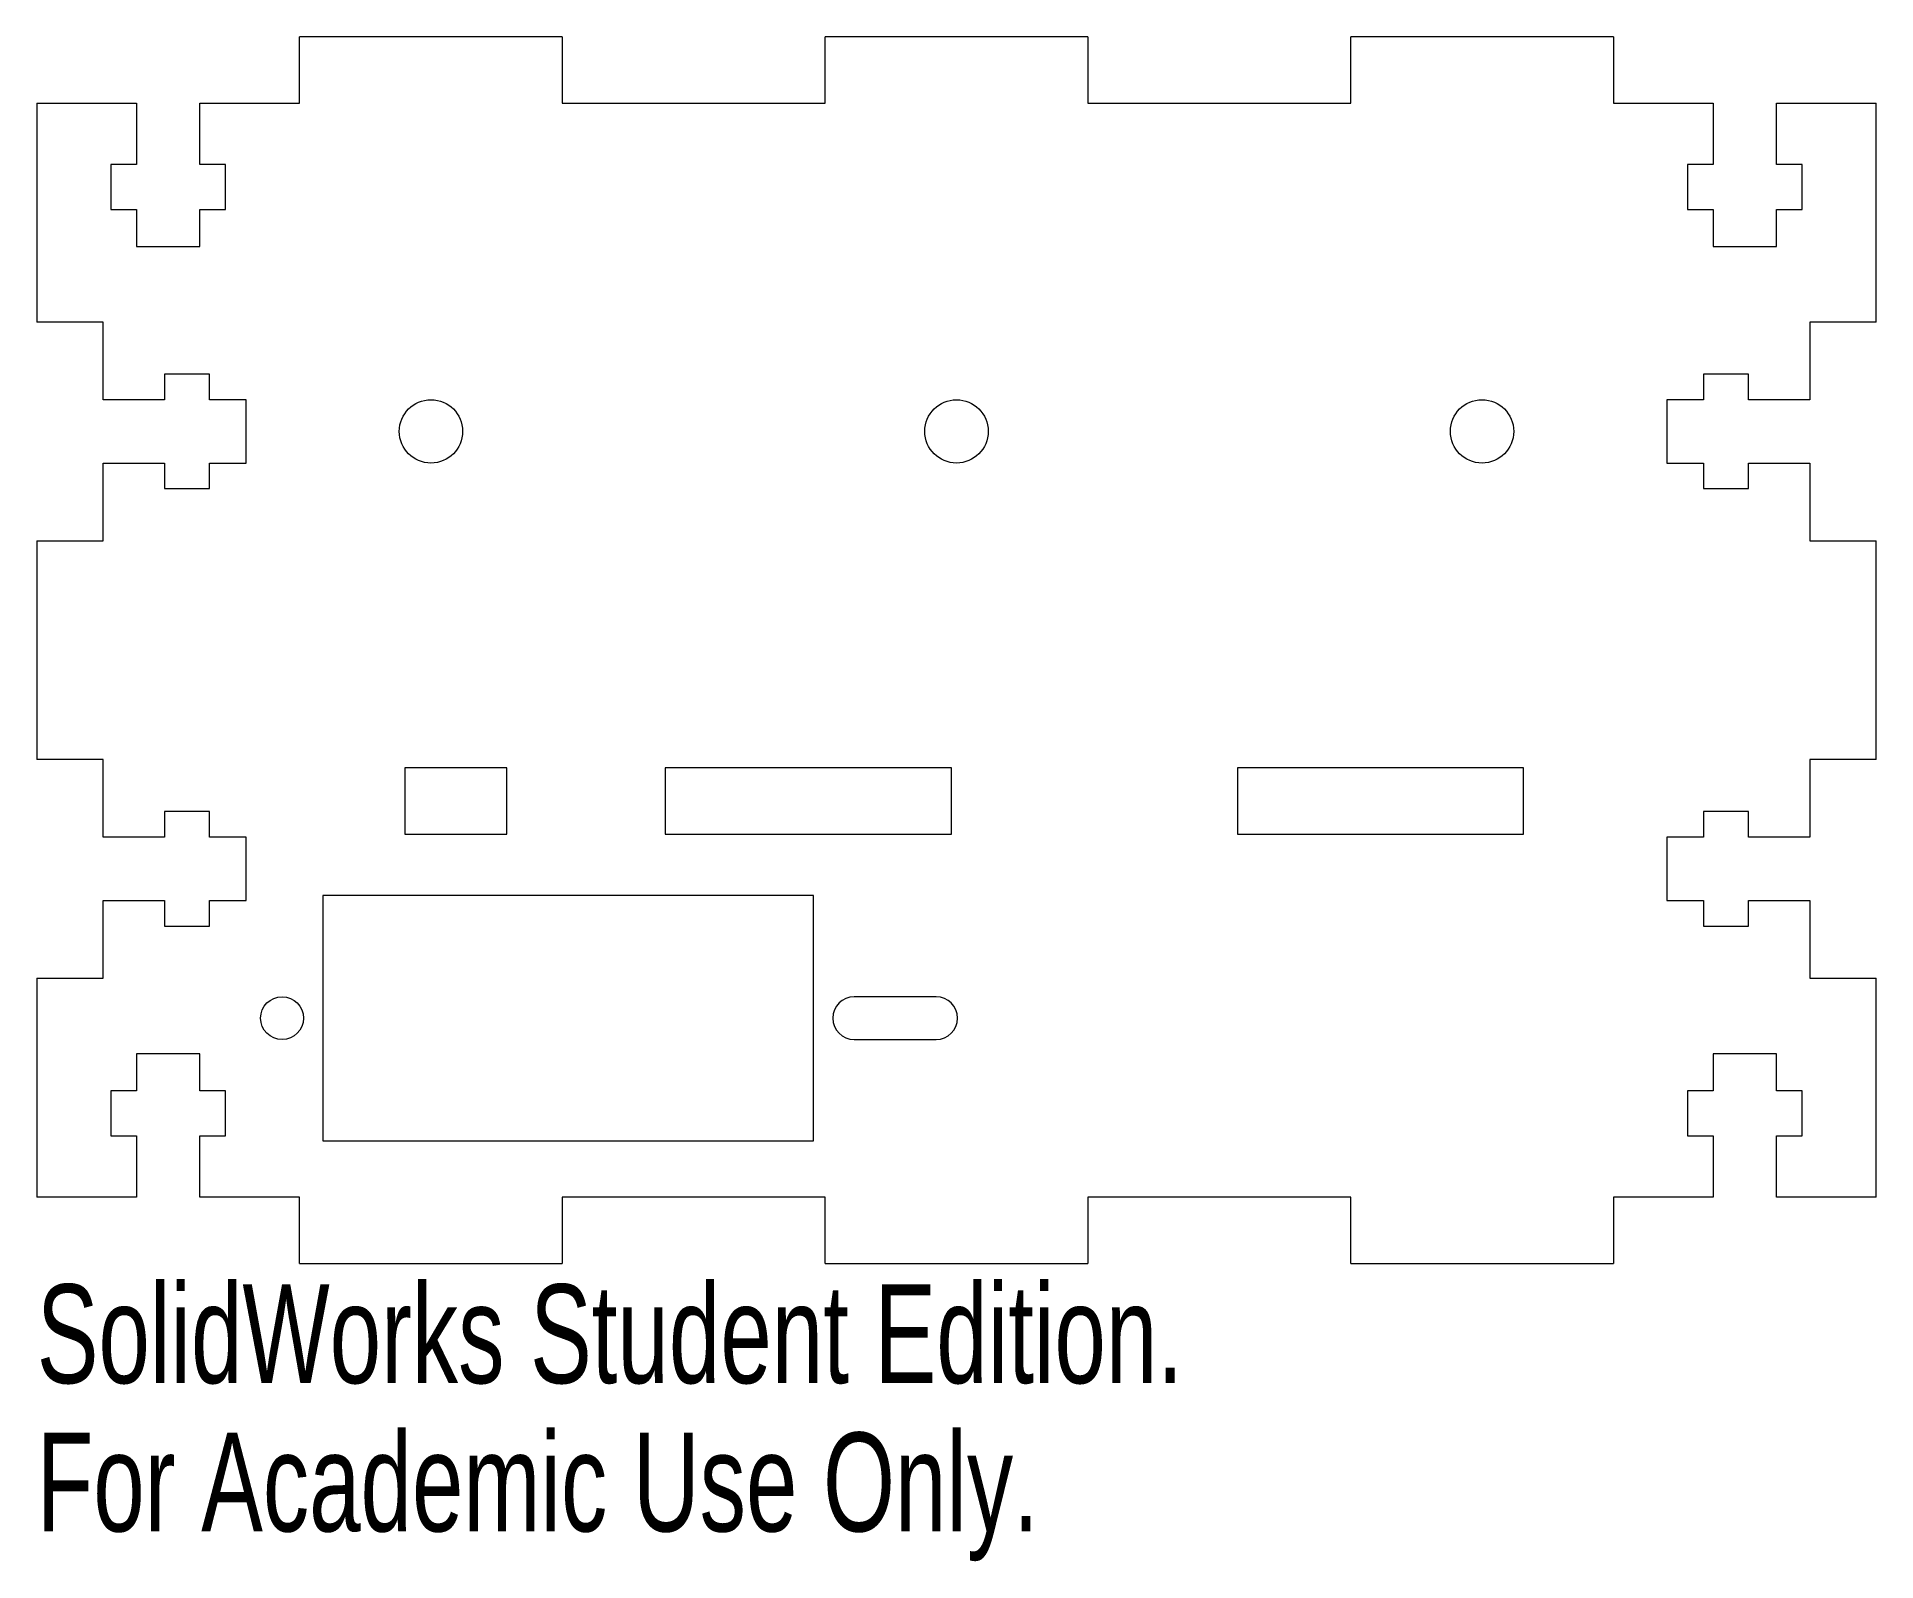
# Model space of a CAD drawing. Header units: millimetres. Extents: x 0 to 90, y -14.6 to 60.
import ezdxf

# ---------------------------------------------------------------- set-up
doc = ezdxf.new("R2010")
doc.units = ezdxf.units.MM
doc.styles.add('SLDTEXTSTYLE0', font='TXT', dxfattribs={"width": 0.7})

msp = doc.modelspace()

# ---------------------------------------------------------------- linework, layer by layer
at = {"color": 7, "linetype": 'Continuous', "lineweight": 15}
for p, q in [((12.857, 56.75), (12.857, 60)), ((25.714, 60), (12.857, 60)), ((25.714, 60), (25.714, 56.75)), ((38.571, 56.75), (38.571, 60)), ((51.429, 60), (38.571, 60)), ((51.429, 60), (51.429, 56.75)), ((64.286, 56.75), (64.286, 60)), ((77.143, 60), (64.286, 60)), ((77.143, 60), (77.143, 56.75)), ((0, 56.75), (4.879, 56.75)), ((0, 56.75), (0, 46.05)), ((4.879, 56.75), (4.879, 53.75)), ((7.979, 53.75), (7.979, 56.75)), ((7.979, 56.75), (12.857, 56.75)), ((25.714, 56.75), (38.571, 56.75)), ((51.429, 56.75), (64.286, 56.75)), ((77.143, 56.75), (82.021, 56.75)), ((82.021, 56.75), (82.021, 53.75)), ((85.121, 53.75), (85.121, 56.75)), ((85.121, 56.75), (90, 56.75)), ((90, 46.05), (90, 56.75)), ((4.879, 53.75), (3.629, 53.75)), ((3.629, 53.75), (3.629, 51.55)), ((9.229, 53.75), (7.979, 53.75)), ((9.229, 51.55), (9.229, 53.75)), ((82.021, 53.75), (80.771, 53.75)), ((80.771, 53.75), (80.771, 51.55)), ((86.371, 53.75), (85.121, 53.75)), ((86.371, 51.55), (86.371, 53.75)), ((3.629, 51.55), (4.879, 51.55)), ((4.879, 51.55), (4.879, 49.75)), ((7.979, 49.75), (7.979, 51.55)), ((7.979, 51.55), (9.229, 51.55)), ((80.771, 51.55), (82.021, 51.55)), ((82.021, 51.55), (82.021, 49.75)), ((85.121, 49.75), (85.121, 51.55)), ((85.121, 51.55), (86.371, 51.55)), ((4.879, 49.75), (7.979, 49.75)), ((82.021, 49.75), (85.121, 49.75)), ((3.25, 46.05), (0, 46.05)), ((3.25, 42.25), (3.25, 46.05)), ((90, 46.05), (86.75, 46.05)), ((86.75, 46.05), (86.75, 42.25)), ((8.45, 43.5), (6.25, 43.5)), ((6.25, 43.5), (6.25, 42.25)), ((8.45, 42.25), (8.45, 43.5)), ((83.75, 43.5), (81.55, 43.5)), ((81.55, 43.5), (81.55, 42.25)), ((83.75, 42.25), (83.75, 43.5)), ((6.25, 42.25), (3.25, 42.25)), ((10.25, 42.25), (8.45, 42.25)), ((10.25, 39.15), (10.25, 42.25)), ((81.55, 42.25), (79.75, 42.25)), ((79.75, 42.25), (79.75, 39.15)), ((86.75, 42.25), (83.75, 42.25)), ((3.25, 35.35), (3.25, 39.15)), ((3.25, 39.15), (6.25, 39.15)), ((6.25, 39.15), (6.25, 37.9)), ((8.45, 37.9), (8.45, 39.15)), ((8.45, 39.15), (10.25, 39.15)), ((79.75, 39.15), (81.55, 39.15)), ((81.55, 39.15), (81.55, 37.9)), ((83.75, 37.9), (83.75, 39.15)), ((83.75, 39.15), (86.75, 39.15)), ((86.75, 39.15), (86.75, 35.35)), ((6.25, 37.9), (8.45, 37.9)), ((81.55, 37.9), (83.75, 37.9)), ((0, 35.35), (3.25, 35.35)), ((0, 35.35), (0, 24.65)), ((86.75, 35.35), (90, 35.35)), ((90, 24.65), (90, 35.35)), ((3.25, 24.65), (0, 24.65)), ((3.25, 20.85), (3.25, 24.65)), ((90, 24.65), (86.75, 24.65)), ((86.75, 24.65), (86.75, 20.85)), ((23, 24.25), (18, 24.25)), ((18, 24.25), (18, 21)), ((23, 21), (23, 24.25)), ((30.75, 24.25), (30.75, 21)), ((44.75, 24.25), (30.75, 24.25)), ((44.75, 21), (44.75, 24.25)), ((72.75, 24.25), (58.75, 24.25)), ((58.75, 24.25), (58.75, 21)), ((72.75, 21), (72.75, 24.25)), ((8.45, 22.1), (6.25, 22.1)), ((6.25, 22.1), (6.25, 20.85)), ((8.45, 20.85), (8.45, 22.1)), ((83.75, 22.1), (81.55, 22.1)), ((81.55, 22.1), (81.55, 20.85)), ((83.75, 20.85), (83.75, 22.1)), ((6.25, 20.85), (3.25, 20.85)), ((10.25, 20.85), (8.45, 20.85)), ((10.25, 17.75), (10.25, 20.85)), ((18, 21), (23, 21)), ((30.75, 21), (44.75, 21)), ((58.75, 21), (72.75, 21)), ((81.55, 20.85), (79.75, 20.85)), ((79.75, 20.85), (79.75, 17.75)), ((86.75, 20.85), (83.75, 20.85)), ((38, 18), (14, 18)), ((14, 18), (14, 6)), ((38, 6), (38, 18)), ((3.25, 13.95), (3.25, 17.75)), ((3.25, 17.75), (6.25, 17.75)), ((6.25, 17.75), (6.25, 16.5)), ((8.45, 16.5), (8.45, 17.75)), ((8.45, 17.75), (10.25, 17.75)), ((79.75, 17.75), (81.55, 17.75)), ((81.55, 17.75), (81.55, 16.5)), ((83.75, 16.5), (83.75, 17.75)), ((83.75, 17.75), (86.75, 17.75)), ((86.75, 17.75), (86.75, 13.95)), ((6.25, 16.5), (8.45, 16.5)), ((81.55, 16.5), (83.75, 16.5)), ((0, 13.95), (3.25, 13.95)), ((0, 13.95), (0, 3.25)), ((86.75, 13.95), (90, 13.95)), ((90, 3.25), (90, 13.95)), ((44, 13.05), (40, 13.05)), ((40, 10.95), (44, 10.95)), ((7.979, 10.25), (4.879, 10.25)), ((4.879, 10.25), (4.879, 8.45)), ((7.979, 8.45), (7.979, 10.25)), ((85.121, 10.25), (82.021, 10.25)), ((82.021, 10.25), (82.021, 8.45)), ((85.121, 8.45), (85.121, 10.25)), ((4.879, 8.45), (3.629, 8.45)), ((3.629, 8.45), (3.629, 6.25)), ((9.229, 8.45), (7.979, 8.45)), ((9.229, 6.25), (9.229, 8.45)), ((82.021, 8.45), (80.771, 8.45)), ((80.771, 8.45), (80.771, 6.25)), ((86.371, 8.45), (85.121, 8.45)), ((86.371, 6.25), (86.371, 8.45)), ((3.629, 6.25), (4.879, 6.25)), ((4.879, 6.25), (4.879, 3.25)), ((7.979, 3.25), (7.979, 6.25)), ((7.979, 6.25), (9.229, 6.25)), ((14, 6), (38, 6)), ((80.771, 6.25), (82.021, 6.25)), ((82.021, 6.25), (82.021, 3.25)), ((85.121, 3.25), (85.121, 6.25)), ((85.121, 6.25), (86.371, 6.25)), ((4.879, 3.25), (0, 3.25)), ((12.857, 3.25), (7.979, 3.25)), ((12.857, 0), (12.857, 3.25)), ((38.571, 3.25), (25.714, 3.25)), ((25.714, 3.25), (25.714, 0)), ((38.571, 0), (38.571, 3.25)), ((64.286, 3.25), (51.429, 3.25)), ((51.429, 3.25), (51.429, 0)), ((64.286, 0), (64.286, 3.25)), ((77.143, 3.25), (77.143, 0)), ((82.021, 3.25), (77.143, 3.25)), ((90, 3.25), (85.121, 3.25)), ((12.857, 0), (25.714, 0)), ((38.571, 0), (51.429, 0)), ((64.286, 0), (77.143, 0))]:
    msp.add_line(p, q, dxfattribs=at)
for centre, radius in [((19.286, 40.7), 1.55), ((45, 40.7), 1.55), ((70.714, 40.7), 1.55), ((12, 12), 1.05)]:
    msp.add_circle(centre, radius, dxfattribs=at)
for centre, start, end in [((40, 12), 90, 270), ((44, 12), 270, 90)]:
    msp.add_arc(centre, 1.05, start, end, dxfattribs=at)

# ---------------------------------------------------------------- texts
at = {"color": 7, "linetype": 'Continuous', "char_height": 4.83362, "attachment_point": 1, "style": 'SLDTEXTSTYLE0'}
for s, insert in [('SolidWorks Student Edition.', (0, -1.02)), ('For Academic Use Only.', (0, -8.27))]:
    msp.add_mtext(s, dxfattribs=dict(at, insert=insert))

doc.saveas('drawing.dxf')
